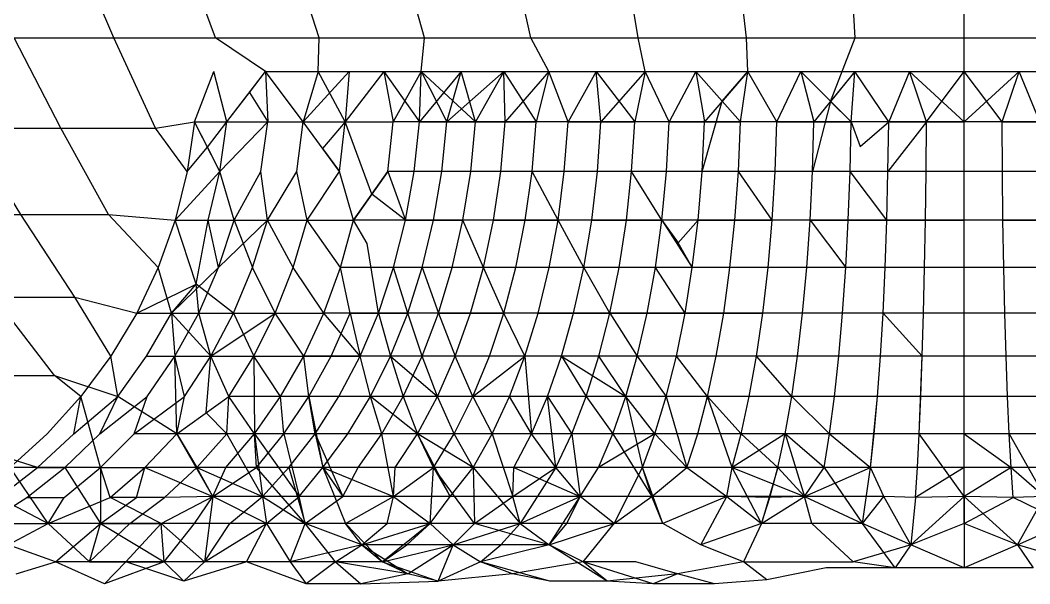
# Model space of a CAD drawing. Header units: inches. Extents: x 17 to 4615, y 5 to 3256.
# Drawn here: x 1641.811 to 1642.797, y 2594.351 to 2594.902 of the extents above; entities that cross this region are included whole.
import ezdxf

# ---------------------------------------------------------------- set-up
doc = ezdxf.new("R2010")
doc.units = ezdxf.units.IN
doc.header["$MEASUREMENT"] = 0

msp = doc.modelspace()

# ---------------------------------------------------------------- linework, layer by layer
for p, q in [((1641.90217, 2594.88447), (1641.86277, 2594.97614)), ((1642.00151, 2594.88447), (1641.96684, 2594.97614)), ((1642.10264, 2594.88447), (1642.07273, 2594.97614)), ((1642.20527, 2594.88447), (1642.18025, 2594.97614)), ((1642.30918, 2594.88447), (1642.28907, 2594.97614)), ((1642.4141, 2594.88447), (1642.399, 2594.97614)), ((1642.51979, 2594.88447), (1642.50968, 2594.97614)), ((1642.62599, 2594.88447), (1642.62092, 2594.97614)), ((1642.73243, 2594.88447), (1642.73243, 2594.97614)), ((1641.80482, 2594.88447), (1641.90217, 2594.88447)), ((1641.85017, 2594.79636), (1641.80482, 2594.88447)), ((1641.90217, 2594.88447), (1642.00151, 2594.88447)), ((1641.94276, 2594.79636), (1641.90217, 2594.88447)), ((1642.00151, 2594.88447), (1642.10264, 2594.88447)), ((1642.05021, 2594.85141), (1642.00151, 2594.88447)), ((1642.10151, 2594.85141), (1642.10264, 2594.88447)), ((1642.10264, 2594.88447), (1642.20527, 2594.88447)), ((1642.20213, 2594.85141), (1642.20527, 2594.88447)), ((1642.20527, 2594.88447), (1642.30918, 2594.88447)), ((1642.30918, 2594.88447), (1642.4141, 2594.88447)), ((1642.32698, 2594.85141), (1642.30918, 2594.88447)), ((1642.4141, 2594.88447), (1642.51979, 2594.88447)), ((1642.42088, 2594.85141), (1642.4141, 2594.88447)), ((1642.51979, 2594.88447), (1642.62599, 2594.88447)), ((1642.52116, 2594.85141), (1642.51979, 2594.88447)), ((1642.60202, 2594.82242), (1642.62599, 2594.88447)), ((1642.62599, 2594.88447), (1642.73243, 2594.88447)), ((1642.73243, 2594.88447), (1642.83891, 2594.88447)), ((1642.73243, 2594.85141), (1642.73243, 2594.88447)), ((1641.98094, 2594.8024), (1641.99958, 2594.85141)), ((1642.01243, 2594.8024), (1641.99958, 2594.85141)), ((1642.01243, 2594.8024), (1642.05021, 2594.85141)), ((1642.03454, 2594.83108), (1642.05021, 2594.85141)), ((1642.05021, 2594.85141), (1642.10151, 2594.85141)), ((1642.05021, 2594.85141), (1642.05229, 2594.8024)), ((1642.08708, 2594.8024), (1642.05021, 2594.85141)), ((1642.10151, 2594.85141), (1642.08708, 2594.8024)), ((1642.13203, 2594.85141), (1642.08708, 2594.8024)), ((1642.10151, 2594.85141), (1642.13203, 2594.85141)), ((1642.12809, 2594.8024), (1642.10151, 2594.85141)), ((1642.13203, 2594.85141), (1642.12809, 2594.8024)), ((1642.16563, 2594.85141), (1642.12809, 2594.8024)), ((1642.13203, 2594.85141), (1642.16563, 2594.85141)), ((1642.16563, 2594.85141), (1642.20213, 2594.85141)), ((1642.16563, 2594.85141), (1642.17494, 2594.8024)), ((1642.16563, 2594.85141), (1642.20042, 2594.8024)), ((1642.20213, 2594.85141), (1642.17494, 2594.8024)), ((1642.20042, 2594.8024), (1642.20213, 2594.85141)), ((1642.24131, 2594.85141), (1642.20042, 2594.8024)), ((1642.20213, 2594.85141), (1642.24131, 2594.85141)), ((1642.20213, 2594.85141), (1642.22715, 2594.8024)), ((1642.25514, 2594.8024), (1642.20213, 2594.85141)), ((1642.22715, 2594.8024), (1642.24131, 2594.85141)), ((1642.283, 2594.85141), (1642.22715, 2594.8024)), ((1642.24131, 2594.85141), (1642.283, 2594.85141)), ((1642.25514, 2594.8024), (1642.24131, 2594.85141)), ((1642.283, 2594.85141), (1642.25514, 2594.8024)), ((1642.283, 2594.85141), (1642.32698, 2594.85141)), ((1642.28425, 2594.8024), (1642.283, 2594.85141)), ((1642.283, 2594.85141), (1642.31443, 2594.8024)), ((1642.32698, 2594.85141), (1642.28425, 2594.8024)), ((1642.32698, 2594.85141), (1642.31443, 2594.8024)), ((1642.32698, 2594.85141), (1642.373, 2594.85141)), ((1642.34562, 2594.8024), (1642.32698, 2594.85141)), ((1642.373, 2594.85141), (1642.34562, 2594.8024)), ((1642.373, 2594.85141), (1642.42088, 2594.85141)), ((1642.37776, 2594.8024), (1642.373, 2594.85141)), ((1642.373, 2594.85141), (1642.41075, 2594.8024)), ((1642.42088, 2594.85141), (1642.37776, 2594.8024)), ((1642.42088, 2594.85141), (1642.41075, 2594.8024)), ((1642.42088, 2594.85141), (1642.47035, 2594.85141)), ((1642.4445, 2594.8024), (1642.42088, 2594.85141)), ((1642.47035, 2594.85141), (1642.4445, 2594.8024)), ((1642.47035, 2594.85141), (1642.52116, 2594.85141)), ((1642.47035, 2594.85141), (1642.47895, 2594.8024)), ((1642.47035, 2594.85141), (1642.51405, 2594.8024)), ((1642.52116, 2594.85141), (1642.47895, 2594.8024)), ((1642.4962, 2594.82243), (1642.52116, 2594.85141)), ((1642.51405, 2594.8024), (1642.52116, 2594.85141)), ((1642.52116, 2594.85141), (1642.57301, 2594.85141)), ((1642.54963, 2594.8024), (1642.52116, 2594.85141)), ((1642.54963, 2594.8024), (1642.57301, 2594.85141)), ((1642.57301, 2594.85141), (1642.62571, 2594.85141)), ((1642.57301, 2594.85141), (1642.58567, 2594.8024)), ((1642.57301, 2594.85141), (1642.62205, 2594.8024)), ((1642.62571, 2594.85141), (1642.58567, 2594.8024)), ((1642.62571, 2594.85141), (1642.60202, 2594.82242)), ((1642.62205, 2594.8024), (1642.62571, 2594.85141)), ((1642.62571, 2594.85141), (1642.67893, 2594.85141)), ((1642.6587, 2594.8024), (1642.62571, 2594.85141)), ((1642.67893, 2594.85141), (1642.6587, 2594.8024)), ((1642.67893, 2594.85141), (1642.73243, 2594.85141)), ((1642.69554, 2594.8024), (1642.67893, 2594.85141)), ((1642.67893, 2594.85141), (1642.73243, 2594.8024)), ((1642.69554, 2594.8024), (1642.73243, 2594.85141)), ((1642.73243, 2594.85141), (1642.78596, 2594.85141)), ((1642.73243, 2594.8024), (1642.73243, 2594.85141)), ((1642.78596, 2594.85141), (1642.73243, 2594.8024)), ((1642.76936, 2594.8024), (1642.73243, 2594.85141)), ((1642.76936, 2594.8024), (1642.78596, 2594.85141)), ((1642.78596, 2594.85141), (1642.83918, 2594.85141)), ((1642.80619, 2594.8024), (1642.78596, 2594.85141)), ((1642.01243, 2594.8024), (1642.03454, 2594.83108)), ((1642.03454, 2594.83108), (1642.05229, 2594.8024)), ((1642.47654, 2594.75385), (1642.4962, 2594.82243)), ((1642.60202, 2594.82242), (1642.58427, 2594.75385)), ((1642.62205, 2594.8024), (1642.60202, 2594.82242)), ((1641.94276, 2594.79636), (1641.98094, 2594.8024)), ((1641.98094, 2594.8024), (1641.97376, 2594.75385)), ((1642.00553, 2594.75385), (1641.98094, 2594.8024)), ((1641.98094, 2594.8024), (1642.05229, 2594.8024)), ((1641.99348, 2594.77764), (1641.98094, 2594.8024)), ((1641.98094, 2594.8024), (1642.01243, 2594.8024)), ((1641.99348, 2594.77764), (1642.01243, 2594.8024)), ((1642.00553, 2594.75385), (1642.01243, 2594.8024)), ((1642.00553, 2594.75385), (1642.05229, 2594.8024)), ((1642.04576, 2594.75385), (1642.05229, 2594.8024)), ((1642.05229, 2594.8024), (1642.12809, 2594.8024)), ((1642.08091, 2594.75385), (1642.08708, 2594.8024)), ((1642.12232, 2594.75385), (1642.08708, 2594.8024)), ((1642.12809, 2594.8024), (1642.10588, 2594.77651)), ((1642.12232, 2594.75385), (1642.12809, 2594.8024)), ((1642.12809, 2594.8024), (1642.17494, 2594.8024)), ((1642.15411, 2594.73186), (1642.12809, 2594.8024)), ((1642.16963, 2594.75385), (1642.17494, 2594.8024)), ((1642.20042, 2594.8024), (1642.17494, 2594.8024)), ((1642.19532, 2594.75385), (1642.20042, 2594.8024)), ((1642.22715, 2594.8024), (1642.20042, 2594.8024)), ((1642.20042, 2594.8024), (1642.25514, 2594.8024)), ((1642.22233, 2594.75385), (1642.22715, 2594.8024)), ((1642.25514, 2594.8024), (1642.22715, 2594.8024)), ((1642.25056, 2594.75385), (1642.25514, 2594.8024)), ((1642.28425, 2594.8024), (1642.25514, 2594.8024)), ((1642.25514, 2594.8024), (1642.31443, 2594.8024)), ((1642.27995, 2594.75385), (1642.28425, 2594.8024)), ((1642.31443, 2594.8024), (1642.28425, 2594.8024)), ((1642.31043, 2594.75385), (1642.31443, 2594.8024)), ((1642.34562, 2594.8024), (1642.31443, 2594.8024)), ((1642.34193, 2594.75385), (1642.34562, 2594.8024)), ((1642.37776, 2594.8024), (1642.34562, 2594.8024)), ((1642.34562, 2594.8024), (1642.41075, 2594.8024)), ((1642.37437, 2594.75385), (1642.37776, 2594.8024)), ((1642.41075, 2594.8024), (1642.37776, 2594.8024)), ((1642.40766, 2594.75385), (1642.41075, 2594.8024)), ((1642.4445, 2594.8024), (1642.41075, 2594.8024)), ((1642.44175, 2594.75385), (1642.4445, 2594.8024)), ((1642.47895, 2594.8024), (1642.4445, 2594.8024)), ((1642.4445, 2594.8024), (1642.51405, 2594.8024)), ((1642.47654, 2594.75385), (1642.47895, 2594.8024)), ((1642.51405, 2594.8024), (1642.47895, 2594.8024)), ((1642.51194, 2594.75385), (1642.51405, 2594.8024)), ((1642.54963, 2594.8024), (1642.51405, 2594.8024)), ((1642.54789, 2594.75385), (1642.54963, 2594.8024)), ((1642.58567, 2594.8024), (1642.54963, 2594.8024)), ((1642.54963, 2594.8024), (1642.62205, 2594.8024)), ((1642.58427, 2594.75385), (1642.58567, 2594.8024)), ((1642.62205, 2594.8024), (1642.58567, 2594.8024)), ((1642.62098, 2594.75385), (1642.62205, 2594.8024)), ((1642.6587, 2594.8024), (1642.62205, 2594.8024)), ((1642.62205, 2594.8024), (1642.6307, 2594.77849)), ((1642.6307, 2594.77849), (1642.6587, 2594.8024)), ((1642.658, 2594.75385), (1642.6587, 2594.8024)), ((1642.69554, 2594.8024), (1642.658, 2594.75385)), ((1642.69554, 2594.8024), (1642.6587, 2594.8024)), ((1642.6587, 2594.8024), (1642.73243, 2594.8024)), ((1642.69517, 2594.75385), (1642.69554, 2594.8024)), ((1642.73243, 2594.8024), (1642.69554, 2594.8024)), ((1642.73243, 2594.75385), (1642.73243, 2594.8024)), ((1642.76936, 2594.8024), (1642.73243, 2594.8024)), ((1642.76972, 2594.75385), (1642.76936, 2594.8024)), ((1642.80619, 2594.8024), (1642.76936, 2594.8024)), ((1642.76936, 2594.8024), (1642.84284, 2594.8024)), ((1641.75968, 2594.79636), (1641.85017, 2594.79636)), ((1641.81111, 2594.71198), (1641.75968, 2594.79636)), ((1641.85017, 2594.79636), (1641.94276, 2594.79636)), ((1641.8968, 2594.71198), (1641.85017, 2594.79636)), ((1641.97376, 2594.75385), (1641.94276, 2594.79636)), ((1641.97376, 2594.75385), (1641.99348, 2594.77764)), ((1642.00553, 2594.75385), (1641.99348, 2594.77764)), ((1642.10588, 2594.77651), (1642.12232, 2594.75385)), ((1641.97376, 2594.75385), (1641.96183, 2594.70627)), ((1641.96183, 2594.70627), (1642.00553, 2594.75385)), ((1641.99415, 2594.70627), (1642.00553, 2594.75385)), ((1642.01963, 2594.70627), (1642.00553, 2594.75385)), ((1642.01963, 2594.70627), (1642.04576, 2594.75385)), ((1642.05201, 2594.70627), (1642.04576, 2594.75385)), ((1642.05201, 2594.70627), (1642.08091, 2594.75385)), ((1642.09095, 2594.70627), (1642.08091, 2594.75385)), ((1642.09095, 2594.70627), (1642.12232, 2594.75385)), ((1642.13606, 2594.70627), (1642.12232, 2594.75385)), ((1642.13606, 2594.70627), (1642.16963, 2594.75385)), ((1642.16963, 2594.75385), (1642.15411, 2594.73186)), ((1642.19532, 2594.75385), (1642.16963, 2594.75385)), ((1642.16963, 2594.75385), (1642.1869, 2594.70627)), ((1642.1869, 2594.70627), (1642.19532, 2594.75385)), ((1642.22233, 2594.75385), (1642.19532, 2594.75385)), ((1642.2143, 2594.70627), (1642.22233, 2594.75385)), ((1642.25056, 2594.75385), (1642.22233, 2594.75385)), ((1642.24299, 2594.70627), (1642.25056, 2594.75385)), ((1642.27995, 2594.75385), (1642.25056, 2594.75385)), ((1642.27284, 2594.70627), (1642.27995, 2594.75385)), ((1642.31043, 2594.75385), (1642.27995, 2594.75385)), ((1642.30381, 2594.70627), (1642.31043, 2594.75385)), ((1642.34193, 2594.75385), (1642.31043, 2594.75385)), ((1642.3358, 2594.70627), (1642.31043, 2594.75385)), ((1642.3358, 2594.70627), (1642.34193, 2594.75385)), ((1642.37437, 2594.75385), (1642.34193, 2594.75385)), ((1642.36875, 2594.70627), (1642.37437, 2594.75385)), ((1642.40766, 2594.75385), (1642.37437, 2594.75385)), ((1642.40257, 2594.70627), (1642.40766, 2594.75385)), ((1642.44175, 2594.75385), (1642.40766, 2594.75385)), ((1642.4372, 2594.70627), (1642.40766, 2594.75385)), ((1642.4372, 2594.70627), (1642.44175, 2594.75385)), ((1642.47654, 2594.75385), (1642.44175, 2594.75385)), ((1642.47251, 2594.70627), (1642.47654, 2594.75385)), ((1642.51194, 2594.75385), (1642.47654, 2594.75385)), ((1642.50849, 2594.70627), (1642.51194, 2594.75385)), ((1642.54789, 2594.75385), (1642.51194, 2594.75385)), ((1642.54499, 2594.70627), (1642.51194, 2594.75385)), ((1642.54499, 2594.70627), (1642.54789, 2594.75385)), ((1642.58427, 2594.75385), (1642.54789, 2594.75385)), ((1642.58192, 2594.70627), (1642.58427, 2594.75385)), ((1642.62098, 2594.75385), (1642.58427, 2594.75385)), ((1642.61924, 2594.70627), (1642.62098, 2594.75385)), ((1642.658, 2594.75385), (1642.62098, 2594.75385)), ((1642.65681, 2594.70627), (1642.62098, 2594.75385)), ((1642.65681, 2594.70627), (1642.658, 2594.75385)), ((1642.69517, 2594.75385), (1642.658, 2594.75385)), ((1642.69459, 2594.70627), (1642.69517, 2594.75385)), ((1642.73243, 2594.75385), (1642.69517, 2594.75385)), ((1642.73243, 2594.70627), (1642.73243, 2594.75385)), ((1642.76972, 2594.75385), (1642.73243, 2594.75385)), ((1642.7703, 2594.70627), (1642.76972, 2594.75385)), ((1642.80689, 2594.75385), (1642.76972, 2594.75385)), ((1642.15411, 2594.73186), (1642.13606, 2594.70627)), ((1642.1869, 2594.70627), (1642.15411, 2594.73186)), ((1641.72764, 2594.71198), (1641.81111, 2594.71198)), ((1641.81111, 2594.71198), (1641.8968, 2594.71198)), ((1641.86384, 2594.63138), (1641.81111, 2594.71198)), ((1641.8968, 2594.71198), (1641.96183, 2594.70627)), ((1641.94532, 2594.66007), (1641.8968, 2594.71198)), ((1641.96183, 2594.70627), (1641.94532, 2594.66007)), ((1641.98243, 2594.64405), (1641.96183, 2594.70627)), ((1641.96183, 2594.70627), (1641.99415, 2594.70627)), ((1641.98243, 2594.64405), (1641.99415, 2594.70627)), ((1642.00437, 2594.66007), (1641.99415, 2594.70627)), ((1641.99415, 2594.70627), (1642.05201, 2594.70627)), ((1642.00437, 2594.66007), (1642.01963, 2594.70627)), ((1642.00437, 2594.66007), (1642.05201, 2594.70627)), ((1642.01963, 2594.70627), (1642.03742, 2594.66007)), ((1642.03742, 2594.66007), (1642.05201, 2594.70627)), ((1642.05201, 2594.70627), (1642.09095, 2594.70627)), ((1642.07719, 2594.66007), (1642.05201, 2594.70627)), ((1642.07719, 2594.66007), (1642.09095, 2594.70627)), ((1642.12327, 2594.66007), (1642.09095, 2594.70627)), ((1642.09095, 2594.70627), (1642.13606, 2594.70627)), ((1642.12327, 2594.66007), (1642.13606, 2594.70627)), ((1642.1869, 2594.70627), (1642.13606, 2594.70627)), ((1642.14946, 2594.68355), (1642.13606, 2594.70627)), ((1642.17521, 2594.66007), (1642.1869, 2594.70627)), ((1642.2143, 2594.70627), (1642.1869, 2594.70627)), ((1642.1869, 2594.70627), (1642.24299, 2594.70627)), ((1642.20323, 2594.66007), (1642.2143, 2594.70627)), ((1642.24299, 2594.70627), (1642.2143, 2594.70627)), ((1642.23249, 2594.66007), (1642.24299, 2594.70627)), ((1642.27284, 2594.70627), (1642.24299, 2594.70627)), ((1642.26301, 2594.66007), (1642.24299, 2594.70627)), ((1642.26301, 2594.66007), (1642.27284, 2594.70627)), ((1642.30381, 2594.70627), (1642.27284, 2594.70627)), ((1642.27284, 2594.70627), (1642.3358, 2594.70627)), ((1642.29463, 2594.66007), (1642.30381, 2594.70627)), ((1642.3358, 2594.70627), (1642.30381, 2594.70627)), ((1642.32731, 2594.66007), (1642.3358, 2594.70627)), ((1642.36875, 2594.70627), (1642.3358, 2594.70627)), ((1642.36097, 2594.66007), (1642.3358, 2594.70627)), ((1642.36097, 2594.66007), (1642.36875, 2594.70627)), ((1642.40257, 2594.70627), (1642.36875, 2594.70627)), ((1642.36875, 2594.70627), (1642.4372, 2594.70627)), ((1642.39552, 2594.66007), (1642.40257, 2594.70627)), ((1642.4372, 2594.70627), (1642.40257, 2594.70627)), ((1642.43086, 2594.66007), (1642.4372, 2594.70627)), ((1642.47251, 2594.70627), (1642.4372, 2594.70627)), ((1642.4372, 2594.70627), (1642.45304, 2594.68428)), ((1642.4372, 2594.70627), (1642.46696, 2594.66007)), ((1642.45304, 2594.68428), (1642.47251, 2594.70627)), ((1642.46696, 2594.66007), (1642.47251, 2594.70627)), ((1642.50849, 2594.70627), (1642.47251, 2594.70627)), ((1642.47251, 2594.70627), (1642.54499, 2594.70627)), ((1642.50367, 2594.66007), (1642.50849, 2594.70627)), ((1642.54499, 2594.70627), (1642.50849, 2594.70627)), ((1642.54096, 2594.66007), (1642.54499, 2594.70627)), ((1642.58192, 2594.70627), (1642.54499, 2594.70627)), ((1642.57871, 2594.66007), (1642.58192, 2594.70627)), ((1642.61924, 2594.70627), (1642.58192, 2594.70627)), ((1642.58192, 2594.70627), (1642.65681, 2594.70627)), ((1642.58192, 2594.70627), (1642.6168, 2594.66007)), ((1642.6168, 2594.66007), (1642.61924, 2594.70627)), ((1642.65681, 2594.70627), (1642.61924, 2594.70627)), ((1642.65519, 2594.66007), (1642.65681, 2594.70627)), ((1642.69459, 2594.70627), (1642.65681, 2594.70627)), ((1642.65681, 2594.70627), (1642.73243, 2594.70627)), ((1642.69377, 2594.66007), (1642.69459, 2594.70627)), ((1642.73243, 2594.70627), (1642.69459, 2594.70627)), ((1642.73243, 2594.66007), (1642.73243, 2594.70627)), ((1642.7703, 2594.70627), (1642.73243, 2594.70627)), ((1642.77113, 2594.66007), (1642.7703, 2594.70627)), ((1642.80805, 2594.70627), (1642.7703, 2594.70627)), ((1642.7703, 2594.70627), (1642.84565, 2594.70627)), ((1642.16038, 2594.6157), (1642.14946, 2594.68355)), ((1642.46696, 2594.66007), (1642.45304, 2594.68428)), ((1641.94532, 2594.66007), (1641.92439, 2594.6157)), ((1641.95823, 2594.6157), (1641.94532, 2594.66007)), ((1641.95823, 2594.6157), (1642.00437, 2594.66007)), ((1641.985, 2594.6157), (1642.00437, 2594.66007)), ((1642.01893, 2594.6157), (1642.03742, 2594.66007)), ((1642.05976, 2594.6157), (1642.03742, 2594.66007)), ((1642.05976, 2594.6157), (1642.07719, 2594.66007)), ((1642.10707, 2594.6157), (1642.07719, 2594.66007)), ((1642.10707, 2594.6157), (1642.12327, 2594.66007)), ((1642.13298, 2594.6157), (1642.12327, 2594.66007)), ((1642.17521, 2594.66007), (1642.12327, 2594.66007)), ((1642.16038, 2594.6157), (1642.17521, 2594.66007)), ((1642.20323, 2594.66007), (1642.17521, 2594.66007)), ((1642.18913, 2594.6157), (1642.17521, 2594.66007)), ((1642.18913, 2594.6157), (1642.20323, 2594.66007)), ((1642.23249, 2594.66007), (1642.20323, 2594.66007)), ((1642.20323, 2594.66007), (1642.21919, 2594.6157)), ((1642.21919, 2594.6157), (1642.23249, 2594.66007)), ((1642.26301, 2594.66007), (1642.23249, 2594.66007)), ((1642.2505, 2594.6157), (1642.26301, 2594.66007)), ((1642.29463, 2594.66007), (1642.26301, 2594.66007)), ((1642.28297, 2594.6157), (1642.26301, 2594.66007)), ((1642.28297, 2594.6157), (1642.29463, 2594.66007)), ((1642.32731, 2594.66007), (1642.29463, 2594.66007)), ((1642.31651, 2594.6157), (1642.32731, 2594.66007)), ((1642.36097, 2594.66007), (1642.32731, 2594.66007)), ((1642.35105, 2594.6157), (1642.36097, 2594.66007)), ((1642.39552, 2594.66007), (1642.36097, 2594.66007)), ((1642.38655, 2594.6157), (1642.36097, 2594.66007)), ((1642.38655, 2594.6157), (1642.39552, 2594.66007)), ((1642.43086, 2594.66007), (1642.39552, 2594.66007)), ((1642.42283, 2594.6157), (1642.43086, 2594.66007)), ((1642.46696, 2594.66007), (1642.43086, 2594.66007)), ((1642.45988, 2594.6157), (1642.43086, 2594.66007)), ((1642.45988, 2594.6157), (1642.46696, 2594.66007)), ((1642.50367, 2594.66007), (1642.46696, 2594.66007)), ((1642.4976, 2594.6157), (1642.50367, 2594.66007)), ((1642.54096, 2594.66007), (1642.50367, 2594.66007)), ((1642.53587, 2594.6157), (1642.54096, 2594.66007)), ((1642.57871, 2594.66007), (1642.54096, 2594.66007)), ((1642.57463, 2594.6157), (1642.57871, 2594.66007)), ((1642.6168, 2594.66007), (1642.57871, 2594.66007)), ((1642.61375, 2594.6157), (1642.6168, 2594.66007)), ((1642.65519, 2594.66007), (1642.6168, 2594.66007)), ((1642.65315, 2594.6157), (1642.65519, 2594.66007)), ((1642.69377, 2594.66007), (1642.65519, 2594.66007)), ((1642.69276, 2594.6157), (1642.69377, 2594.66007)), ((1642.73243, 2594.66007), (1642.69377, 2594.66007)), ((1642.73243, 2594.6157), (1642.73243, 2594.66007)), ((1642.77113, 2594.66007), (1642.73243, 2594.66007)), ((1642.77214, 2594.6157), (1642.77113, 2594.66007)), ((1642.8097, 2594.66007), (1642.77113, 2594.66007)), ((1641.92439, 2594.6157), (1641.98243, 2594.64405)), ((1641.95823, 2594.6157), (1641.98243, 2594.64405)), ((1642.01893, 2594.6157), (1641.98243, 2594.64405)), ((1641.985, 2594.6157), (1641.98243, 2594.64405)), ((1641.78514, 2594.63138), (1641.86384, 2594.63138)), ((1641.84407, 2594.55472), (1641.78514, 2594.63138)), ((1641.86384, 2594.63138), (1641.92439, 2594.6157)), ((1641.89918, 2594.57361), (1641.86384, 2594.63138)), ((1641.92439, 2594.6157), (1641.89918, 2594.57361)), ((1641.92439, 2594.6157), (1641.95823, 2594.6157)), ((1641.93409, 2594.57361), (1641.95823, 2594.6157)), ((1641.95823, 2594.6157), (1642.01893, 2594.6157)), ((1641.99668, 2594.57361), (1641.95823, 2594.6157)), ((1641.95823, 2594.6157), (1641.96168, 2594.57361)), ((1641.96168, 2594.57361), (1641.985, 2594.6157)), ((1641.99668, 2594.57361), (1641.985, 2594.6157)), ((1641.99668, 2594.57361), (1642.01893, 2594.6157)), ((1641.99668, 2594.57361), (1642.05976, 2594.6157)), ((1642.01893, 2594.6157), (1642.05976, 2594.6157)), ((1642.01893, 2594.6157), (1642.03877, 2594.57361)), ((1642.03877, 2594.57361), (1642.05976, 2594.6157)), ((1642.05976, 2594.6157), (1642.10707, 2594.6157)), ((1642.08757, 2594.57361), (1642.05976, 2594.6157)), ((1642.08757, 2594.57361), (1642.10707, 2594.6157)), ((1642.13298, 2594.6157), (1642.10707, 2594.6157)), ((1642.14253, 2594.57361), (1642.10707, 2594.6157)), ((1642.1143, 2594.57361), (1642.13298, 2594.6157)), ((1642.16038, 2594.6157), (1642.13298, 2594.6157)), ((1642.13298, 2594.6157), (1642.18913, 2594.6157)), ((1642.13298, 2594.6157), (1642.14253, 2594.57361)), ((1642.14253, 2594.57361), (1642.16038, 2594.6157)), ((1642.18913, 2594.6157), (1642.16038, 2594.6157)), ((1642.16038, 2594.6157), (1642.17219, 2594.57361)), ((1642.17219, 2594.57361), (1642.18913, 2594.6157)), ((1642.21919, 2594.6157), (1642.18913, 2594.6157)), ((1642.2032, 2594.57361), (1642.18913, 2594.6157)), ((1642.2032, 2594.57361), (1642.21919, 2594.6157)), ((1642.2505, 2594.6157), (1642.21919, 2594.6157)), ((1642.21919, 2594.6157), (1642.28297, 2594.6157)), ((1642.21919, 2594.6157), (1642.23548, 2594.57361)), ((1642.23548, 2594.57361), (1642.2505, 2594.6157)), ((1642.28297, 2594.6157), (1642.2505, 2594.6157)), ((1642.26896, 2594.57361), (1642.28297, 2594.6157)), ((1642.31651, 2594.6157), (1642.28297, 2594.6157)), ((1642.30354, 2594.57361), (1642.28297, 2594.6157)), ((1642.30354, 2594.57361), (1642.31651, 2594.6157)), ((1642.35105, 2594.6157), (1642.31651, 2594.6157)), ((1642.31651, 2594.6157), (1642.38655, 2594.6157)), ((1642.33918, 2594.57361), (1642.35105, 2594.6157)), ((1642.38655, 2594.6157), (1642.35105, 2594.6157)), ((1642.37574, 2594.57361), (1642.38655, 2594.6157)), ((1642.42283, 2594.6157), (1642.38655, 2594.6157)), ((1642.38655, 2594.6157), (1642.45988, 2594.6157)), ((1642.38655, 2594.6157), (1642.41319, 2594.57361)), ((1642.41319, 2594.57361), (1642.42283, 2594.6157)), ((1642.45988, 2594.6157), (1642.42283, 2594.6157)), ((1642.4514, 2594.57361), (1642.45988, 2594.6157)), ((1642.4976, 2594.6157), (1642.45988, 2594.6157)), ((1642.45988, 2594.6157), (1642.53587, 2594.6157)), ((1642.49028, 2594.57361), (1642.4976, 2594.6157)), ((1642.53587, 2594.6157), (1642.4976, 2594.6157)), ((1642.52973, 2594.57361), (1642.53587, 2594.6157)), ((1642.57463, 2594.6157), (1642.53587, 2594.6157)), ((1642.56968, 2594.57361), (1642.57463, 2594.6157)), ((1642.61375, 2594.6157), (1642.57463, 2594.6157)), ((1642.61003, 2594.57361), (1642.61375, 2594.6157)), ((1642.65315, 2594.6157), (1642.61375, 2594.6157)), ((1642.65068, 2594.57361), (1642.65315, 2594.6157)), ((1642.69276, 2594.6157), (1642.65315, 2594.6157)), ((1642.69151, 2594.57361), (1642.65315, 2594.6157)), ((1642.69151, 2594.57361), (1642.69276, 2594.6157)), ((1642.73243, 2594.6157), (1642.69276, 2594.6157)), ((1642.73243, 2594.57361), (1642.73243, 2594.6157)), ((1642.77214, 2594.6157), (1642.73243, 2594.6157)), ((1642.77339, 2594.57361), (1642.77214, 2594.6157)), ((1642.81175, 2594.6157), (1642.77214, 2594.6157)), ((1641.89918, 2594.57361), (1641.87001, 2594.53421)), ((1641.90614, 2594.53421), (1641.89918, 2594.57361)), ((1641.90614, 2594.53421), (1641.93409, 2594.57361)), ((1641.93409, 2594.57361), (1641.99668, 2594.57361)), ((1641.93467, 2594.53421), (1641.96168, 2594.57361)), ((1641.97093, 2594.53421), (1641.96168, 2594.57361)), ((1641.96354, 2594.49787), (1641.96168, 2594.57361)), ((1641.97093, 2594.53421), (1641.99668, 2594.57361)), ((1641.99238, 2594.51845), (1641.99668, 2594.57361)), ((1642.01448, 2594.53421), (1641.99668, 2594.57361)), ((1641.99668, 2594.57361), (1642.03877, 2594.57361)), ((1642.01448, 2594.53421), (1642.03877, 2594.57361)), ((1642.03877, 2594.57361), (1642.08757, 2594.57361)), ((1642.06495, 2594.53421), (1642.03877, 2594.57361)), ((1642.03877, 2594.57361), (1642.03947, 2594.49787)), ((1642.06495, 2594.53421), (1642.08757, 2594.57361)), ((1642.1143, 2594.57361), (1642.08757, 2594.57361)), ((1642.08757, 2594.57361), (1642.14253, 2594.57361)), ((1642.09263, 2594.53421), (1642.08757, 2594.57361)), ((1642.09263, 2594.53421), (1642.1143, 2594.57361)), ((1642.14253, 2594.57361), (1642.1143, 2594.57361)), ((1642.12187, 2594.53421), (1642.14253, 2594.57361)), ((1642.17219, 2594.57361), (1642.14253, 2594.57361)), ((1642.15257, 2594.53421), (1642.14253, 2594.57361)), ((1642.15257, 2594.53421), (1642.17219, 2594.57361)), ((1642.2032, 2594.57361), (1642.17219, 2594.57361)), ((1642.17219, 2594.57361), (1642.21806, 2594.53421)), ((1642.17219, 2594.57361), (1642.18464, 2594.53421)), ((1642.18464, 2594.53421), (1642.2032, 2594.57361)), ((1642.23548, 2594.57361), (1642.2032, 2594.57361)), ((1642.21806, 2594.53421), (1642.2032, 2594.57361)), ((1642.21806, 2594.53421), (1642.23548, 2594.57361)), ((1642.26896, 2594.57361), (1642.23548, 2594.57361)), ((1642.25273, 2594.53421), (1642.23548, 2594.57361)), ((1642.25273, 2594.53421), (1642.26896, 2594.57361)), ((1642.25273, 2594.53421), (1642.30354, 2594.57361)), ((1642.30354, 2594.57361), (1642.26896, 2594.57361)), ((1642.28852, 2594.53421), (1642.30354, 2594.57361)), ((1642.33918, 2594.57361), (1642.30354, 2594.57361)), ((1642.30354, 2594.57361), (1642.30986, 2594.49787)), ((1642.32539, 2594.53421), (1642.33918, 2594.57361)), ((1642.37574, 2594.57361), (1642.33918, 2594.57361)), ((1642.33918, 2594.57361), (1642.40199, 2594.53421)), ((1642.33918, 2594.57361), (1642.36326, 2594.53421)), ((1642.36326, 2594.53421), (1642.37574, 2594.57361)), ((1642.41319, 2594.57361), (1642.37574, 2594.57361)), ((1642.40199, 2594.53421), (1642.37574, 2594.57361)), ((1642.40199, 2594.53421), (1642.41319, 2594.57361)), ((1642.4514, 2594.57361), (1642.41319, 2594.57361)), ((1642.41319, 2594.57361), (1642.44154, 2594.53421)), ((1642.44154, 2594.53421), (1642.4514, 2594.57361)), ((1642.49028, 2594.57361), (1642.4514, 2594.57361)), ((1642.48179, 2594.53421), (1642.4514, 2594.57361)), ((1642.48179, 2594.53421), (1642.49028, 2594.57361)), ((1642.52973, 2594.57361), (1642.49028, 2594.57361)), ((1642.52262, 2594.53421), (1642.52973, 2594.57361)), ((1642.56968, 2594.57361), (1642.52973, 2594.57361)), ((1642.56397, 2594.53421), (1642.52973, 2594.57361)), ((1642.56397, 2594.53421), (1642.56968, 2594.57361)), ((1642.61003, 2594.57361), (1642.56968, 2594.57361)), ((1642.60575, 2594.53421), (1642.61003, 2594.57361)), ((1642.65068, 2594.57361), (1642.61003, 2594.57361)), ((1642.64781, 2594.53421), (1642.65068, 2594.57361)), ((1642.69151, 2594.57361), (1642.65068, 2594.57361)), ((1642.68846, 2594.49787), (1642.69151, 2594.57361)), ((1642.69007, 2594.53421), (1642.69151, 2594.57361)), ((1642.73243, 2594.57361), (1642.69151, 2594.57361)), ((1642.73243, 2594.53421), (1642.73243, 2594.57361)), ((1642.77339, 2594.57361), (1642.73243, 2594.57361)), ((1642.77482, 2594.53421), (1642.77339, 2594.57361)), ((1642.81422, 2594.57361), (1642.77339, 2594.57361)), ((1641.77241, 2594.55472), (1641.84407, 2594.55472)), ((1641.84407, 2594.55472), (1641.90614, 2594.53421)), ((1641.87001, 2594.53421), (1641.84407, 2594.55472)), ((1641.87001, 2594.53421), (1641.83708, 2594.49787)), ((1641.86286, 2594.49787), (1641.87001, 2594.53421)), ((1641.86286, 2594.49787), (1641.90614, 2594.53421)), ((1641.8892, 2594.46491), (1641.87001, 2594.53421)), ((1641.88841, 2594.49787), (1641.90614, 2594.53421)), ((1641.88841, 2594.49787), (1641.93467, 2594.53421)), ((1641.96354, 2594.49787), (1641.90614, 2594.53421)), ((1641.92207, 2594.49787), (1641.93467, 2594.53421)), ((1641.92207, 2594.49787), (1641.97093, 2594.53421)), ((1641.96354, 2594.49787), (1641.97093, 2594.53421)), ((1641.96354, 2594.49787), (1642.01448, 2594.53421)), ((1642.0124, 2594.49787), (1642.01448, 2594.53421)), ((1642.06495, 2594.53421), (1642.01448, 2594.53421)), ((1642.03947, 2594.49787), (1642.01448, 2594.53421)), ((1642.03947, 2594.49787), (1642.06495, 2594.53421)), ((1642.09263, 2594.53421), (1642.06495, 2594.53421)), ((1642.06822, 2594.49787), (1642.06495, 2594.53421)), ((1642.06822, 2594.49787), (1642.09263, 2594.53421)), ((1642.12187, 2594.53421), (1642.09263, 2594.53421)), ((1642.09855, 2594.49787), (1642.09263, 2594.53421)), ((1642.09263, 2594.53421), (1642.10603, 2594.46491)), ((1642.09855, 2594.49787), (1642.12187, 2594.53421)), ((1642.15257, 2594.53421), (1642.12187, 2594.53421)), ((1642.13044, 2594.49787), (1642.15257, 2594.53421)), ((1642.18464, 2594.53421), (1642.15257, 2594.53421)), ((1642.19844, 2594.49787), (1642.15257, 2594.53421)), ((1642.16374, 2594.49787), (1642.15257, 2594.53421)), ((1642.16374, 2594.49787), (1642.18464, 2594.53421)), ((1642.21806, 2594.53421), (1642.18464, 2594.53421)), ((1642.18464, 2594.53421), (1642.19844, 2594.49787)), ((1642.19844, 2594.49787), (1642.21806, 2594.53421)), ((1642.25273, 2594.53421), (1642.21806, 2594.53421)), ((1642.23442, 2594.49787), (1642.21806, 2594.53421)), ((1642.23442, 2594.49787), (1642.25273, 2594.53421)), ((1642.28852, 2594.53421), (1642.25273, 2594.53421)), ((1642.25273, 2594.53421), (1642.27159, 2594.49787)), ((1642.27159, 2594.49787), (1642.28852, 2594.53421)), ((1642.32539, 2594.53421), (1642.28852, 2594.53421)), ((1642.30986, 2594.49787), (1642.28852, 2594.53421)), ((1642.30986, 2594.49787), (1642.32539, 2594.53421)), ((1642.36326, 2594.53421), (1642.32539, 2594.53421)), ((1642.33363, 2594.46491), (1642.32539, 2594.53421)), ((1642.32539, 2594.53421), (1642.34916, 2594.49787)), ((1642.34916, 2594.49787), (1642.36326, 2594.53421)), ((1642.40199, 2594.53421), (1642.36326, 2594.53421)), ((1642.36326, 2594.53421), (1642.38938, 2594.49787)), ((1642.38938, 2594.49787), (1642.40199, 2594.53421)), ((1642.44154, 2594.53421), (1642.40199, 2594.53421)), ((1642.43043, 2594.49787), (1642.40199, 2594.53421)), ((1642.40199, 2594.53421), (1642.41819, 2594.46491)), ((1642.43043, 2594.49787), (1642.44154, 2594.53421)), ((1642.48179, 2594.53421), (1642.44154, 2594.53421)), ((1642.44154, 2594.53421), (1642.46168, 2594.46491)), ((1642.47221, 2594.49787), (1642.48179, 2594.53421)), ((1642.52262, 2594.53421), (1642.48179, 2594.53421)), ((1642.50581, 2594.46491), (1642.48179, 2594.53421)), ((1642.48179, 2594.53421), (1642.51463, 2594.49787)), ((1642.51463, 2594.49787), (1642.52262, 2594.53421)), ((1642.56397, 2594.53421), (1642.52262, 2594.53421)), ((1642.55757, 2594.49787), (1642.56397, 2594.53421)), ((1642.60575, 2594.53421), (1642.56397, 2594.53421)), ((1642.56397, 2594.53421), (1642.6009, 2594.49787)), ((1642.6009, 2594.49787), (1642.60575, 2594.53421)), ((1642.64781, 2594.53421), (1642.60575, 2594.53421)), ((1642.641, 2594.46491), (1642.64781, 2594.53421)), ((1642.64457, 2594.49787), (1642.64781, 2594.53421)), ((1642.69007, 2594.53421), (1642.64781, 2594.53421)), ((1642.68846, 2594.49787), (1642.69007, 2594.53421)), ((1642.73243, 2594.53421), (1642.69007, 2594.53421)), ((1642.73243, 2594.49787), (1642.73243, 2594.53421)), ((1642.77482, 2594.53421), (1642.73243, 2594.53421)), ((1642.73243, 2594.46491), (1642.73243, 2594.53421)), ((1642.77644, 2594.49787), (1642.77482, 2594.53421)), ((1642.81709, 2594.53421), (1642.77482, 2594.53421)), ((1642.0124, 2594.49787), (1641.99238, 2594.51845)), ((1641.83708, 2594.49787), (1641.80076, 2594.46491)), ((1641.82759, 2594.46491), (1641.86286, 2594.49787)), ((1641.85417, 2594.46491), (1641.88841, 2594.49787)), ((1641.8892, 2594.46491), (1641.92207, 2594.49787)), ((1641.96354, 2594.49787), (1641.92207, 2594.49787)), ((1641.93235, 2594.46491), (1641.96354, 2594.49787)), ((1642.03947, 2594.49787), (1641.96354, 2594.49787)), ((1641.99885, 2594.43671), (1641.96354, 2594.49787)), ((1641.96354, 2594.49787), (1641.98323, 2594.46491)), ((1641.98323, 2594.46491), (1642.0124, 2594.49787)), ((1642.01139, 2594.46491), (1642.03947, 2594.49787)), ((1642.03947, 2594.49787), (1642.0124, 2594.49787)), ((1642.04728, 2594.43671), (1642.0124, 2594.49787)), ((1642.06822, 2594.49787), (1642.03947, 2594.49787)), ((1642.09855, 2594.49787), (1642.03947, 2594.49787)), ((1642.03947, 2594.49787), (1642.04728, 2594.43671)), ((1642.04127, 2594.46491), (1642.03947, 2594.49787)), ((1642.03947, 2594.49787), (1642.08293, 2594.43671)), ((1642.04127, 2594.46491), (1642.06822, 2594.49787)), ((1642.09855, 2594.49787), (1642.06822, 2594.49787)), ((1642.06822, 2594.49787), (1642.08293, 2594.43671)), ((1642.07286, 2594.46491), (1642.09855, 2594.49787)), ((1642.13044, 2594.49787), (1642.09855, 2594.49787)), ((1642.09855, 2594.49787), (1642.10603, 2594.46491)), ((1642.09855, 2594.49787), (1642.12568, 2594.43671)), ((1642.10603, 2594.46491), (1642.13044, 2594.49787)), ((1642.16374, 2594.49787), (1642.13044, 2594.49787)), ((1642.19844, 2594.49787), (1642.13044, 2594.49787)), ((1642.1407, 2594.46491), (1642.16374, 2594.49787)), ((1642.19844, 2594.49787), (1642.16374, 2594.49787)), ((1642.17509, 2594.43671), (1642.16374, 2594.49787)), ((1642.17677, 2594.46491), (1642.19844, 2594.49787)), ((1642.23442, 2594.49787), (1642.19844, 2594.49787)), ((1642.25288, 2594.46491), (1642.19844, 2594.49787)), ((1642.21421, 2594.46491), (1642.19844, 2594.49787)), ((1642.2306, 2594.43671), (1642.19844, 2594.49787)), ((1642.21421, 2594.46491), (1642.23442, 2594.49787)), ((1642.27159, 2594.49787), (1642.23442, 2594.49787)), ((1642.25288, 2594.46491), (1642.23442, 2594.49787)), ((1642.25288, 2594.46491), (1642.27159, 2594.49787)), ((1642.30986, 2594.49787), (1642.27159, 2594.49787)), ((1642.27159, 2594.49787), (1642.29161, 2594.43671)), ((1642.29273, 2594.46491), (1642.30986, 2594.49787)), ((1642.34916, 2594.49787), (1642.30986, 2594.49787)), ((1642.33363, 2594.46491), (1642.30986, 2594.49787)), ((1642.33363, 2594.46491), (1642.34916, 2594.49787)), ((1642.38938, 2594.49787), (1642.34916, 2594.49787)), ((1642.34916, 2594.49787), (1642.35743, 2594.43671)), ((1642.37547, 2594.46491), (1642.38938, 2594.49787)), ((1642.43043, 2594.49787), (1642.37547, 2594.46491)), ((1642.43043, 2594.49787), (1642.38938, 2594.49787)), ((1642.38938, 2594.49787), (1642.42741, 2594.43671)), ((1642.41819, 2594.46491), (1642.43043, 2594.49787)), ((1642.47221, 2594.49787), (1642.43043, 2594.49787)), ((1642.46168, 2594.46491), (1642.43043, 2594.49787)), ((1642.46168, 2594.46491), (1642.47221, 2594.49787)), ((1642.51463, 2594.49787), (1642.47221, 2594.49787)), ((1642.50581, 2594.46491), (1642.51463, 2594.49787)), ((1642.55757, 2594.49787), (1642.50581, 2594.46491)), ((1642.55757, 2594.49787), (1642.51463, 2594.49787)), ((1642.55046, 2594.46491), (1642.51463, 2594.49787)), ((1642.55046, 2594.46491), (1642.55757, 2594.49787)), ((1642.6009, 2594.49787), (1642.55757, 2594.49787)), ((1642.55757, 2594.49787), (1642.57652, 2594.43671)), ((1642.59559, 2594.46491), (1642.55757, 2594.49787)), ((1642.59559, 2594.46491), (1642.6009, 2594.49787)), ((1642.64457, 2594.49787), (1642.6009, 2594.49787)), ((1642.6009, 2594.49787), (1642.641, 2594.46491)), ((1642.641, 2594.46491), (1642.64457, 2594.49787)), ((1642.68846, 2594.49787), (1642.64457, 2594.49787)), ((1642.68669, 2594.46491), (1642.68846, 2594.49787)), ((1642.73243, 2594.49787), (1642.68846, 2594.49787)), ((1642.73243, 2594.43671), (1642.68846, 2594.49787)), ((1642.73243, 2594.46491), (1642.73243, 2594.49787)), ((1642.77644, 2594.49787), (1642.73243, 2594.49787)), ((1642.73243, 2594.49787), (1642.77821, 2594.46491)), ((1642.77821, 2594.46491), (1642.77644, 2594.49787)), ((1642.82032, 2594.49787), (1642.77644, 2594.49787)), ((1642.77644, 2594.49787), (1642.81083, 2594.43671)), ((1641.82759, 2594.46491), (1641.77287, 2594.48203)), ((1641.78938, 2594.43567), (1641.82759, 2594.46491)), ((1641.82759, 2594.46491), (1641.80076, 2594.46491)), ((1641.8379, 2594.41044), (1641.80076, 2594.46491)), ((1641.81706, 2594.43567), (1641.85417, 2594.46491)), ((1641.8892, 2594.46491), (1641.82759, 2594.46491)), ((1641.82759, 2594.46491), (1641.85417, 2594.46491)), ((1641.85359, 2594.43567), (1641.8892, 2594.46491)), ((1641.85417, 2594.46491), (1641.88908, 2594.41044)), ((1641.8892, 2594.46491), (1641.88908, 2594.41044)), ((1641.8892, 2594.46491), (1641.93235, 2594.46491)), ((1641.89854, 2594.43567), (1641.8892, 2594.46491)), ((1641.89854, 2594.43567), (1641.93235, 2594.46491)), ((1641.92408, 2594.43567), (1641.93235, 2594.46491)), ((1641.98323, 2594.46491), (1641.93235, 2594.46491)), ((1641.93235, 2594.46491), (1641.99885, 2594.43671)), ((1641.95155, 2594.43567), (1641.98323, 2594.46491)), ((1642.01139, 2594.46491), (1641.98323, 2594.46491)), ((1641.99885, 2594.43671), (1641.98323, 2594.46491)), ((1641.98323, 2594.46491), (1642.04728, 2594.43671)), ((1641.99885, 2594.43671), (1642.01139, 2594.46491)), ((1641.99885, 2594.43671), (1642.04127, 2594.46491)), ((1642.04127, 2594.46491), (1642.01139, 2594.46491)), ((1642.07286, 2594.46491), (1642.04127, 2594.46491)), ((1642.08897, 2594.41044), (1642.04127, 2594.46491)), ((1642.04728, 2594.43671), (1642.07286, 2594.46491)), ((1642.10603, 2594.46491), (1642.07286, 2594.46491)), ((1642.07286, 2594.46491), (1642.08897, 2594.41044)), ((1642.08293, 2594.43671), (1642.10603, 2594.46491)), ((1642.1407, 2594.46491), (1642.10603, 2594.46491)), ((1642.10603, 2594.46491), (1642.12821, 2594.41044)), ((1642.10603, 2594.46491), (1642.12568, 2594.43671)), ((1642.10603, 2594.46491), (1642.17509, 2594.43671)), ((1642.12568, 2594.43671), (1642.1407, 2594.46491)), ((1642.17677, 2594.46491), (1642.1407, 2594.46491)), ((1642.17509, 2594.43671), (1642.17677, 2594.46491)), ((1642.17509, 2594.43671), (1642.21421, 2594.46491)), ((1642.21421, 2594.46491), (1642.17677, 2594.46491)), ((1642.21098, 2594.41044), (1642.21421, 2594.46491)), ((1642.25288, 2594.46491), (1642.21421, 2594.46491)), ((1642.25431, 2594.41044), (1642.21421, 2594.46491)), ((1642.21421, 2594.46491), (1642.2306, 2594.43671)), ((1642.2306, 2594.43671), (1642.25288, 2594.46491)), ((1642.29273, 2594.46491), (1642.25288, 2594.46491)), ((1642.25288, 2594.46491), (1642.29878, 2594.41044)), ((1642.25288, 2594.46491), (1642.25431, 2594.41044)), ((1642.29161, 2594.43671), (1642.29273, 2594.46491)), ((1642.29161, 2594.43671), (1642.33363, 2594.46491)), ((1642.33363, 2594.46491), (1642.29273, 2594.46491)), ((1642.29273, 2594.46491), (1642.35743, 2594.43671)), ((1642.33363, 2594.46491), (1642.29878, 2594.41044)), ((1642.37547, 2594.46491), (1642.33363, 2594.46491)), ((1642.35743, 2594.43671), (1642.33363, 2594.46491)), ((1642.35743, 2594.43671), (1642.37547, 2594.46491)), ((1642.41819, 2594.46491), (1642.37547, 2594.46491)), ((1642.39073, 2594.41044), (1642.41819, 2594.46491)), ((1642.42741, 2594.43671), (1642.41819, 2594.46491)), ((1642.46168, 2594.46491), (1642.41819, 2594.46491)), ((1642.438, 2594.41044), (1642.41819, 2594.46491)), ((1642.42741, 2594.43671), (1642.46168, 2594.46491)), ((1642.50581, 2594.46491), (1642.46168, 2594.46491)), ((1642.46168, 2594.46491), (1642.50068, 2594.43671)), ((1642.50068, 2594.43671), (1642.50581, 2594.46491)), ((1642.55046, 2594.46491), (1642.50581, 2594.46491)), ((1642.53456, 2594.41044), (1642.50581, 2594.46491)), ((1642.50581, 2594.46491), (1642.57652, 2594.43671)), ((1642.55046, 2594.46491), (1642.53456, 2594.41044)), ((1642.54277, 2594.43567), (1642.55046, 2594.46491)), ((1642.59559, 2594.46491), (1642.55046, 2594.46491)), ((1642.55046, 2594.46491), (1642.57652, 2594.43671)), ((1642.57652, 2594.43671), (1642.59559, 2594.46491)), ((1642.57652, 2594.43671), (1642.641, 2594.46491)), ((1642.641, 2594.46491), (1642.59559, 2594.46491)), ((1642.59559, 2594.46491), (1642.63304, 2594.41044)), ((1642.63304, 2594.41044), (1642.641, 2594.46491)), ((1642.65406, 2594.43671), (1642.641, 2594.46491)), ((1642.68669, 2594.46491), (1642.641, 2594.46491)), ((1642.68473, 2594.43567), (1642.68669, 2594.46491)), ((1642.73243, 2594.46491), (1642.68473, 2594.43567)), ((1642.73243, 2594.46491), (1642.68669, 2594.46491)), ((1642.73243, 2594.43671), (1642.73243, 2594.46491)), ((1642.77821, 2594.46491), (1642.73243, 2594.46491)), ((1642.77821, 2594.46491), (1642.73243, 2594.43671)), ((1642.78016, 2594.43567), (1642.77821, 2594.46491)), ((1642.82386, 2594.46491), (1642.77821, 2594.46491)), ((1642.77821, 2594.46491), (1642.81083, 2594.43671)), ((1641.94837, 2594.41044), (1641.99885, 2594.43671)), ((1641.99885, 2594.43671), (1641.95155, 2594.43567)), ((1641.98091, 2594.41044), (1641.99885, 2594.43671)), ((1641.99885, 2594.43671), (1641.99046, 2594.37293)), ((1642.04728, 2594.43671), (1641.99885, 2594.43671)), ((1642.05128, 2594.41044), (1641.99885, 2594.43671)), ((1642.01524, 2594.41044), (1642.04728, 2594.43671)), ((1642.08293, 2594.43671), (1642.04728, 2594.43671)), ((1642.04728, 2594.43671), (1642.05128, 2594.41044)), ((1642.04728, 2594.43671), (1642.08897, 2594.41044)), ((1642.05128, 2594.41044), (1642.08293, 2594.43671)), ((1642.12568, 2594.43671), (1642.08293, 2594.43671)), ((1642.08897, 2594.41044), (1642.08293, 2594.43671)), ((1642.08897, 2594.41044), (1642.12568, 2594.43671)), ((1642.17509, 2594.43671), (1642.12568, 2594.43671)), ((1642.12821, 2594.41044), (1642.17509, 2594.43671)), ((1642.16892, 2594.41044), (1642.17509, 2594.43671)), ((1642.2306, 2594.43671), (1642.17509, 2594.43671)), ((1642.17509, 2594.43671), (1642.21098, 2594.41044)), ((1642.21098, 2594.41044), (1642.2306, 2594.43671)), ((1642.29161, 2594.43671), (1642.2306, 2594.43671)), ((1642.25431, 2594.41044), (1642.29161, 2594.43671)), ((1642.35743, 2594.43671), (1642.29161, 2594.43671)), ((1642.29878, 2594.41044), (1642.29161, 2594.43671)), ((1642.29878, 2594.41044), (1642.35743, 2594.43671)), ((1642.32731, 2594.38947), (1642.35743, 2594.43671)), ((1642.34428, 2594.41044), (1642.35743, 2594.43671)), ((1642.42741, 2594.43671), (1642.35743, 2594.43671)), ((1642.39073, 2594.41044), (1642.35743, 2594.43671)), ((1642.39073, 2594.41044), (1642.42741, 2594.43671)), ((1642.50068, 2594.43671), (1642.42741, 2594.43671)), ((1642.438, 2594.41044), (1642.42741, 2594.43671)), ((1642.50068, 2594.43671), (1642.438, 2594.41044)), ((1642.4752, 2594.38947), (1642.50068, 2594.43671)), ((1642.57652, 2594.43671), (1642.50068, 2594.43671)), ((1642.54277, 2594.43567), (1642.50068, 2594.43671)), ((1642.50068, 2594.43671), (1642.53456, 2594.41044)), ((1642.53456, 2594.41044), (1642.57652, 2594.43671)), ((1642.57652, 2594.43671), (1642.54277, 2594.43567)), ((1642.58363, 2594.41044), (1642.57652, 2594.43671)), ((1642.57652, 2594.43671), (1642.63304, 2594.41044)), ((1642.65406, 2594.43671), (1642.57652, 2594.43671)), ((1642.63304, 2594.41044), (1642.65406, 2594.43671)), ((1642.68473, 2594.43567), (1642.65406, 2594.43671)), ((1642.68049, 2594.38947), (1642.65406, 2594.43671)), ((1642.68049, 2594.38947), (1642.73243, 2594.43671)), ((1642.73243, 2594.43671), (1642.68473, 2594.43567)), ((1642.78016, 2594.43567), (1642.73243, 2594.43671)), ((1642.73243, 2594.43671), (1642.73243, 2594.36716)), ((1642.73243, 2594.43671), (1642.7844, 2594.38947)), ((1642.73243, 2594.41044), (1642.73243, 2594.43671)), ((1642.81083, 2594.43671), (1642.78016, 2594.43567)), ((1642.7844, 2594.38947), (1642.81083, 2594.43671)), ((1641.77745, 2594.41044), (1641.81706, 2594.43567)), ((1641.78938, 2594.43567), (1641.8379, 2594.41044)), ((1641.81706, 2594.43567), (1641.85359, 2594.43567)), ((1641.8379, 2594.41044), (1641.85359, 2594.43567)), ((1641.8379, 2594.41044), (1641.89854, 2594.43567)), ((1641.88908, 2594.41044), (1641.92408, 2594.43567)), ((1641.92408, 2594.43567), (1641.89854, 2594.43567)), ((1641.94837, 2594.41044), (1641.89854, 2594.43567)), ((1641.91777, 2594.41044), (1641.95155, 2594.43567)), ((1641.95155, 2594.43567), (1641.92408, 2594.43567)), ((1642.53456, 2594.41044), (1642.54277, 2594.43567)), ((1642.68473, 2594.43567), (1642.68049, 2594.38947)), ((1642.73243, 2594.41044), (1642.78016, 2594.43567)), ((1642.83186, 2594.41044), (1642.78016, 2594.43567)), ((1641.77745, 2594.41044), (1641.8379, 2594.41044)), ((1641.79881, 2594.38947), (1641.8379, 2594.41044)), ((1641.88908, 2594.41044), (1641.8379, 2594.41044)), ((1641.87837, 2594.37293), (1641.8379, 2594.41044)), ((1641.84501, 2594.37293), (1641.88908, 2594.41044)), ((1641.87837, 2594.37293), (1641.91777, 2594.41044)), ((1641.87837, 2594.37293), (1641.88908, 2594.41044)), ((1641.91777, 2594.41044), (1641.88908, 2594.41044)), ((1641.88908, 2594.41044), (1641.95118, 2594.37293)), ((1641.88908, 2594.41044), (1641.94837, 2594.41044)), ((1641.9138, 2594.37293), (1641.94837, 2594.41044)), ((1641.94837, 2594.41044), (1641.91777, 2594.41044)), ((1641.98091, 2594.41044), (1641.94837, 2594.41044)), ((1641.99046, 2594.37293), (1641.94837, 2594.41044)), ((1641.95118, 2594.37293), (1641.94837, 2594.41044)), ((1641.95118, 2594.37293), (1641.98091, 2594.41044)), ((1642.01524, 2594.41044), (1641.98091, 2594.41044)), ((1641.99046, 2594.37293), (1642.01524, 2594.41044)), ((1641.99046, 2594.37293), (1642.05128, 2594.41044)), ((1642.05128, 2594.41044), (1642.01524, 2594.41044)), ((1642.03153, 2594.37293), (1642.05128, 2594.41044)), ((1642.08897, 2594.41044), (1642.05128, 2594.41044)), ((1642.05128, 2594.41044), (1642.07429, 2594.37293)), ((1642.07429, 2594.37293), (1642.08897, 2594.41044)), ((1642.12821, 2594.41044), (1642.08897, 2594.41044)), ((1642.1443, 2594.38947), (1642.08897, 2594.41044)), ((1642.11863, 2594.37293), (1642.08897, 2594.41044)), ((1642.16892, 2594.41044), (1642.12821, 2594.41044)), ((1642.12821, 2594.41044), (1642.16444, 2594.37293)), ((1642.1443, 2594.38947), (1642.12821, 2594.41044)), ((1642.1443, 2594.38947), (1642.16892, 2594.41044)), ((1642.1443, 2594.38947), (1642.21098, 2594.41044)), ((1642.21098, 2594.41044), (1642.16444, 2594.37293)), ((1642.21098, 2594.41044), (1642.16892, 2594.41044)), ((1642.18818, 2594.38947), (1642.21098, 2594.41044)), ((1642.25431, 2594.41044), (1642.21098, 2594.41044)), ((1642.23341, 2594.38947), (1642.21098, 2594.41044)), ((1642.23341, 2594.38947), (1642.25431, 2594.41044)), ((1642.23341, 2594.38947), (1642.29878, 2594.41044)), ((1642.29878, 2594.41044), (1642.25431, 2594.41044)), ((1642.32731, 2594.38947), (1642.25431, 2594.41044)), ((1642.27983, 2594.38947), (1642.29878, 2594.41044)), ((1642.34428, 2594.41044), (1642.29878, 2594.41044)), ((1642.29878, 2594.41044), (1642.32731, 2594.38947)), ((1642.32731, 2594.38947), (1642.34428, 2594.41044)), ((1642.32731, 2594.38947), (1642.39073, 2594.41044)), ((1642.39073, 2594.41044), (1642.34428, 2594.41044)), ((1642.36024, 2594.37293), (1642.39073, 2594.41044)), ((1642.438, 2594.41044), (1642.39073, 2594.41044)), ((1642.4752, 2594.38947), (1642.438, 2594.41044)), ((1642.53456, 2594.41044), (1642.4752, 2594.38947)), ((1642.53456, 2594.41044), (1642.51689, 2594.37293)), ((1642.58363, 2594.41044), (1642.53456, 2594.41044)), ((1642.63304, 2594.41044), (1642.58363, 2594.41044)), ((1642.58363, 2594.41044), (1642.62416, 2594.37293)), ((1642.68049, 2594.38947), (1642.63304, 2594.41044)), ((1642.66499, 2594.36716), (1642.63304, 2594.41044)), ((1642.73243, 2594.41044), (1642.68049, 2594.38947)), ((1642.7844, 2594.38947), (1642.73243, 2594.41044)), ((1642.7844, 2594.38947), (1642.83186, 2594.41044)), ((1641.84501, 2594.37293), (1641.79881, 2594.38947)), ((1642.1443, 2594.38947), (1642.07429, 2594.37293)), ((1642.11863, 2594.37293), (1642.1443, 2594.38947)), ((1642.18818, 2594.38947), (1642.1443, 2594.38947)), ((1642.1443, 2594.38947), (1642.18919, 2594.36103)), ((1642.1443, 2594.38947), (1642.16444, 2594.37293)), ((1642.16444, 2594.37293), (1642.18818, 2594.38947)), ((1642.16444, 2594.37293), (1642.23341, 2594.38947)), ((1642.23341, 2594.38947), (1642.18818, 2594.38947)), ((1642.18919, 2594.36103), (1642.23341, 2594.38947)), ((1642.21894, 2594.35383), (1642.23341, 2594.38947)), ((1642.27983, 2594.38947), (1642.23341, 2594.38947)), ((1642.23341, 2594.38947), (1642.26005, 2594.37293)), ((1642.26005, 2594.37293), (1642.27983, 2594.38947)), ((1642.32731, 2594.38947), (1642.26005, 2594.37293)), ((1642.32731, 2594.38947), (1642.27983, 2594.38947)), ((1642.36024, 2594.37293), (1642.32731, 2594.38947)), ((1642.38383, 2594.35383), (1642.32731, 2594.38947)), ((1642.51689, 2594.37293), (1642.4752, 2594.38947)), ((1642.68049, 2594.38947), (1642.62416, 2594.37293)), ((1642.68049, 2594.38947), (1642.66499, 2594.36716)), ((1642.73243, 2594.36716), (1642.68049, 2594.38947)), ((1642.7844, 2594.38947), (1642.73243, 2594.36716)), ((1642.84074, 2594.37293), (1642.7844, 2594.38947)), ((1642.7844, 2594.38947), (1642.79991, 2594.36716)), ((1641.80677, 2594.36103), (1641.84501, 2594.37293)), ((1641.87837, 2594.37293), (1641.84501, 2594.37293)), ((1641.89298, 2594.35141), (1641.84501, 2594.37293)), ((1641.9138, 2594.37293), (1641.84501, 2594.37293)), ((1641.9138, 2594.37293), (1641.87837, 2594.37293)), ((1641.87837, 2594.37293), (1641.95118, 2594.37293)), ((1641.89298, 2594.35141), (1641.9138, 2594.37293)), ((1641.95118, 2594.37293), (1641.89298, 2594.35141)), ((1641.95118, 2594.37293), (1641.9138, 2594.37293)), ((1641.97056, 2594.35383), (1641.9138, 2594.37293)), ((1641.99046, 2594.37293), (1641.95118, 2594.37293)), ((1641.95118, 2594.37293), (1641.97056, 2594.35383)), ((1641.99046, 2594.37293), (1641.97056, 2594.35383)), ((1642.03153, 2594.37293), (1641.97056, 2594.35383)), ((1642.03153, 2594.37293), (1641.99046, 2594.37293)), ((1642.07429, 2594.37293), (1642.03153, 2594.37293)), ((1642.08982, 2594.35141), (1642.03153, 2594.37293)), ((1642.11863, 2594.37293), (1642.07429, 2594.37293)), ((1642.07429, 2594.37293), (1642.08982, 2594.35141)), ((1642.11863, 2594.37293), (1642.08982, 2594.35141)), ((1642.16444, 2594.37293), (1642.11863, 2594.37293)), ((1642.11863, 2594.37293), (1642.1432, 2594.35141)), ((1642.18919, 2594.36103), (1642.11863, 2594.37293)), ((1642.18919, 2594.36103), (1642.16444, 2594.37293)), ((1642.16444, 2594.37293), (1642.21894, 2594.35383)), ((1642.26005, 2594.37293), (1642.21894, 2594.35383)), ((1642.29142, 2594.36103), (1642.26005, 2594.37293)), ((1642.32783, 2594.35383), (1642.26005, 2594.37293)), ((1642.36024, 2594.37293), (1642.29142, 2594.36103)), ((1642.38383, 2594.35383), (1642.36024, 2594.37293)), ((1642.41172, 2594.37293), (1642.36024, 2594.37293)), ((1642.42872, 2594.35141), (1642.36024, 2594.37293)), ((1642.45243, 2594.36103), (1642.41172, 2594.37293)), ((1642.51689, 2594.37293), (1642.45243, 2594.36103)), ((1642.53984, 2594.35535), (1642.51689, 2594.37293)), ((1642.51689, 2594.37293), (1642.62416, 2594.37293)), ((1642.66499, 2594.36716), (1642.62416, 2594.37293)), ((1642.18919, 2594.36103), (1642.1432, 2594.35141)), ((1642.21894, 2594.35383), (1642.18919, 2594.36103)), ((1642.29142, 2594.36103), (1642.21894, 2594.35383)), ((1642.32783, 2594.35383), (1642.29142, 2594.36103)), ((1642.45243, 2594.36103), (1642.38383, 2594.35383)), ((1642.45243, 2594.36103), (1642.42872, 2594.35141)), ((1642.4886, 2594.35141), (1642.45243, 2594.36103)), ((1642.59773, 2594.36716), (1642.53984, 2594.35535)), ((1642.66499, 2594.36716), (1642.59773, 2594.36716)), ((1642.73243, 2594.36716), (1642.66499, 2594.36716)), ((1642.79991, 2594.36716), (1642.73243, 2594.36716)), ((1642.1432, 2594.35141), (1642.08982, 2594.35141)), ((1642.1432, 2594.35141), (1642.21894, 2594.35383)), ((1642.38383, 2594.35383), (1642.32783, 2594.35383)), ((1642.42872, 2594.35141), (1642.38383, 2594.35383)), ((1642.4886, 2594.35141), (1642.42872, 2594.35141)), ((1642.53984, 2594.35535), (1642.4886, 2594.35141))]:
    msp.add_line(p, q)

doc.saveas('drawing.dxf')
